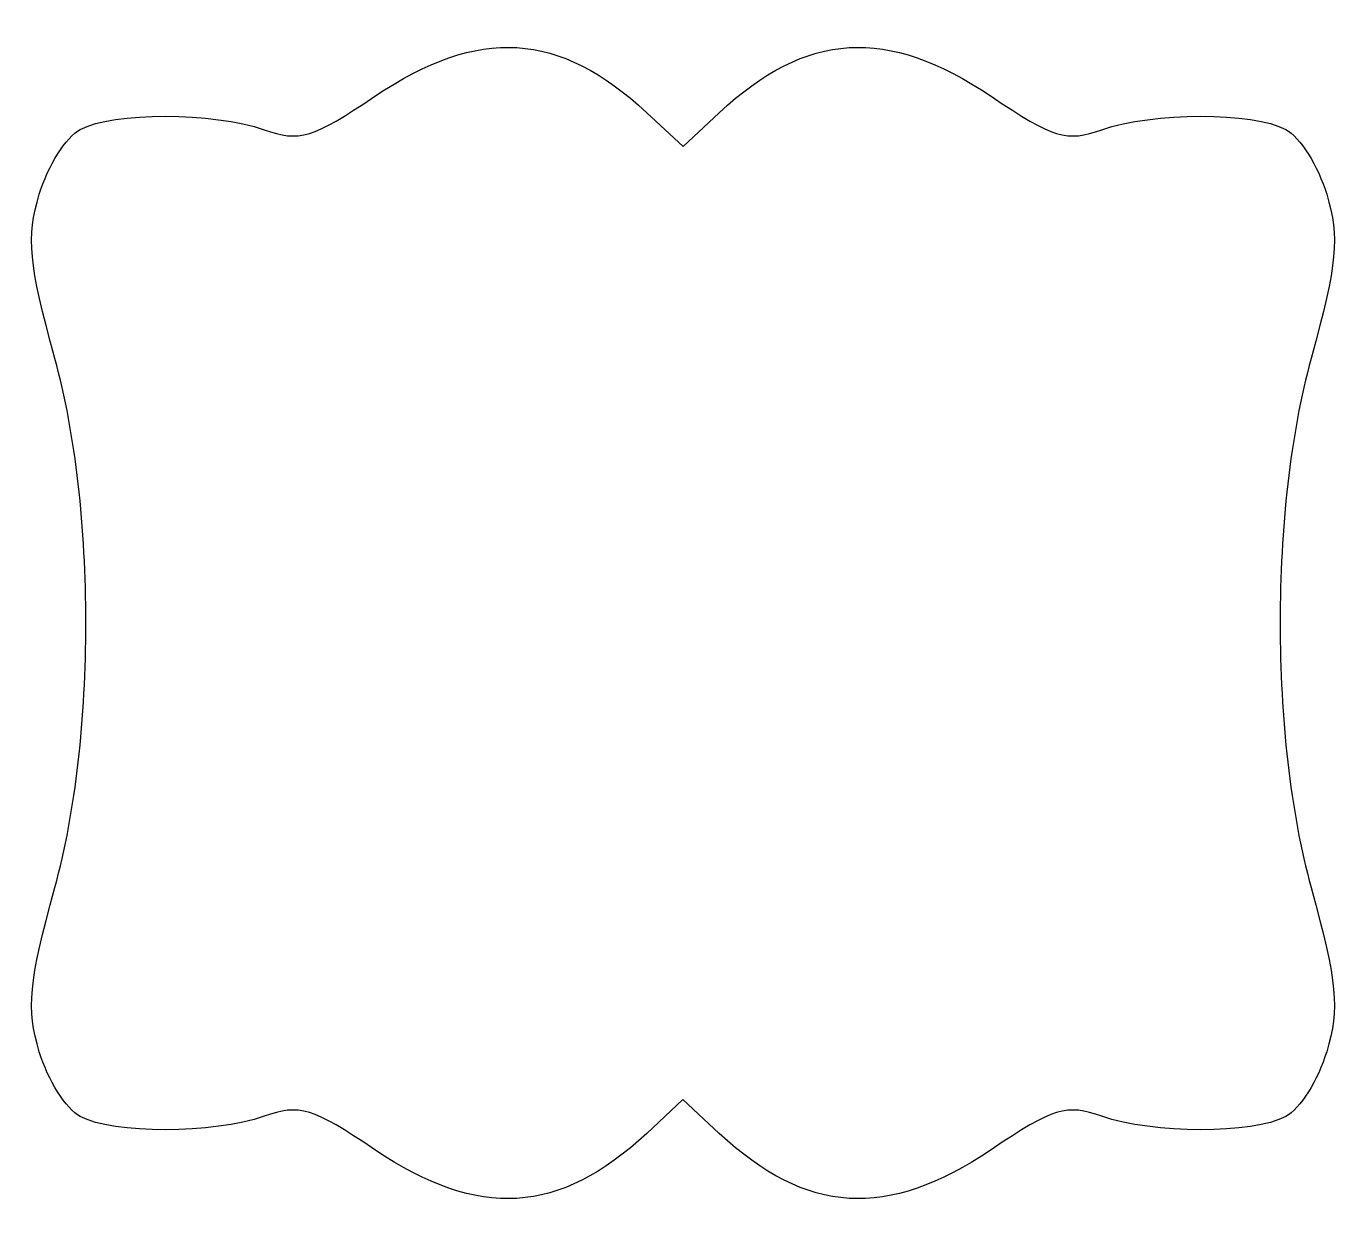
# Model space of a CAD drawing. Header units: centimetres. Extents: x -10.4 to 10.4, y -9.5 to 9.5.
import ezdxf

# ---------------------------------------------------------------- set-up
doc = ezdxf.new("R2010")
doc.units = ezdxf.units.CM
doc.header["$MEASUREMENT"] = 0
doc.layers.add('Camada 1', color=7, linetype='Continuous')

msp = doc.modelspace()

# ---------------------------------------------------------------- linework, layer by layer
at = {"layer": 'Camada 1'}
msp.add_open_spline([(9.48014, 0.00003), (9.47599, 1.49837), (9.64066, 2.99742), (9.97092, 4.20251), (9.97092, 4.20251), (10.38745, 5.72352), (10.42468, 6.11706), (10.21778, 6.8077), (10.21778, 6.8077), (10.08382, 7.255), (9.79207, 7.71855), (9.56979, 7.83748), (9.56979, 7.83748), (9.04554, 8.11802), (7.46006, 8.11521), (6.64818, 7.83219), (6.64818, 7.83219), (6.08401, 7.63545), (5.88562, 7.69556), (4.89137, 8.36456), (4.89137, 8.36456), (3.24, 9.476), (1.965, 9.39895), (0.57586, 8.10387), (0.57586, 8.10387), (0.57586, 8.10387), (0.00002, 7.56692), (0.00002, 7.56692), (0.00002, 7.56692), (0.00002, 7.56692), (-0.57582, 8.10387), (-0.57582, 8.10387), (-0.57582, 8.10387), (-1.96499, 9.39895), (-3.23997, 9.476), (-4.89137, 8.36456), (-4.89137, 8.36456), (-5.88562, 7.69556), (-6.08401, 7.63545), (-6.64818, 7.83219), (-6.64818, 7.83219), (-7.46005, 8.11521), (-9.04552, 8.11802), (-9.56976, 7.83748), (-9.56976, 7.83748), (-9.79208, 7.71856), (-10.08384, 7.25501), (-10.21777, 6.8077), (-10.21777, 6.8077), (-10.42467, 6.11706), (-10.38747, 5.72352), (-9.97091, 4.20251), (-9.97091, 4.20251), (-9.64069, 2.99741), (-9.47599, 1.49836), (-9.48014, 0.00003), (-9.48014, 0.00003), (-9.47599, -1.49831), (-9.64069, -2.99725), (-9.97092, -4.20259), (-9.97092, -4.20259), (-10.38745, -5.72357), (-10.42468, -6.11704), (-10.21778, -6.80765), (-10.21778, -6.80765), (-10.08385, -7.25498), (-9.79209, -7.7185), (-9.56979, -7.83746), (-9.56979, -7.83746), (-9.04554, -8.118), (-7.46006, -8.11509), (-6.64821, -7.83227), (-6.64821, -7.83227), (-6.08404, -7.63553), (-5.88563, -7.69543), (-4.8914, -8.36464), (-4.8914, -8.36464), (-3.24, -9.47597), (-1.96503, -9.39903), (-0.57589, -8.10387), (-0.57589, -8.10387), (-0.57589, -8.10387), (-0.00005, -7.56692), (-0.00005, -7.56692), (-0.00005, -7.56692), (-0.00005, -7.56692), (0.57579, -8.10387), (0.57579, -8.10387), (0.57579, -8.10387), (1.96496, -9.39903), (3.23993, -9.47597), (4.8913, -8.36464), (4.8913, -8.36464), (5.88555, -7.69543), (6.08394, -7.63553), (6.64811, -7.83227), (6.64811, -7.83227), (7.45998, -8.11508), (9.04545, -8.11799), (9.56972, -7.83746), (9.56972, -7.83746), (9.792, -7.7185), (10.08378, -7.25498), (10.21771, -6.80765), (10.21771, -6.80765), (10.42461, -6.11703), (10.38739, -5.72357), (9.97085, -4.20259), (9.97085, -4.20259), (9.64066, -2.99725), (9.47599, -1.49831), (9.48014, 0.00003)], degree=3, knots=[0, 0, 0, 0, 0.03448276, 0.03448276, 0.03448276, 0.03448276, 0.06896552, 0.06896552, 0.06896552, 0.06896552, 0.10344828, 0.10344828, 0.10344828, 0.10344828, 0.13793103, 0.13793103, 0.13793103, 0.13793103, 0.17241379, 0.17241379, 0.17241379, 0.17241379, 0.20689655, 0.20689655, 0.20689655, 0.20689655, 0.24137931, 0.24137931, 0.24137931, 0.24137931, 0.27586207, 0.27586207, 0.27586207, 0.27586207, 0.31034483, 0.31034483, 0.31034483, 0.31034483, 0.34482759, 0.34482759, 0.34482759, 0.34482759, 0.37931034, 0.37931034, 0.37931034, 0.37931034, 0.4137931, 0.4137931, 0.4137931, 0.4137931, 0.44827586, 0.44827586, 0.44827586, 0.44827586, 0.48275862, 0.48275862, 0.48275862, 0.48275862, 0.51724138, 0.51724138, 0.51724138, 0.51724138, 0.55172414, 0.55172414, 0.55172414, 0.55172414, 0.5862069, 0.5862069, 0.5862069, 0.5862069, 0.62068966, 0.62068966, 0.62068966, 0.62068966, 0.65517241, 0.65517241, 0.65517241, 0.65517241, 0.68965517, 0.68965517, 0.68965517, 0.68965517, 0.72413793, 0.72413793, 0.72413793, 0.72413793, 0.75862069, 0.75862069, 0.75862069, 0.75862069, 0.79310345, 0.79310345, 0.79310345, 0.79310345, 0.82758621, 0.82758621, 0.82758621, 0.82758621, 0.86206897, 0.86206897, 0.86206897, 0.86206897, 0.89655172, 0.89655172, 0.89655172, 0.89655172, 0.93103448, 0.93103448, 0.93103448, 0.93103448, 1, 1, 1, 1], dxfattribs=at)

doc.saveas('drawing.dxf')
